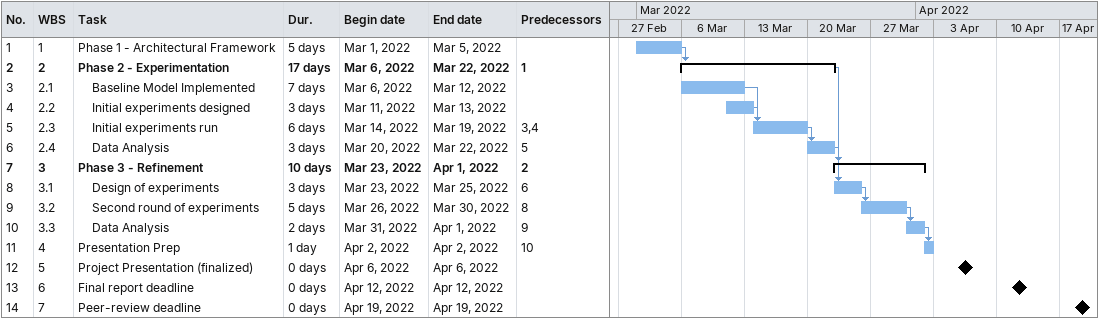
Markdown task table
| ID | WBS | Task | Duration | Start | Finish | Predecessors |
|---|---|---|---|---|---|---|
| 1 | 1 | Phase 1 - Architectural Framework | 5d | 2022-03-01 | 2022-03-05 |  |
| 2 | 2 | **Phase 2 - Experimentation** | 17d | 2022-03-06 | 2022-03-22 | 1 |
| 3 | 2.1 | Baseline Model Implemented | 7d | 2022-03-06 | 2022-03-12 |  |
| 4 | 2.2 | Initial experiments designed | 3d | 2022-03-11 | 2022-03-13 |  |
| 5 | 2.3 | Initial experiments run | 6d | 2022-03-14 | 2022-03-19 | 3, 4 |
| 6 | 2.4 | Data Analysis | 3d | 2022-03-20 | 2022-03-22 | 5 |
| 7 | 3 | **Phase 3 - Refinement** | 10d | 2022-03-23 | 2022-04-01 | 2 |
| 8 | 3.1 | Design of experiments | 3d | 2022-03-23 | 2022-03-25 | 6 |
| 9 | 3.2 | Second round of experiments | 5d | 2022-03-26 | 2022-03-30 | 8 |
| 10 | 3.3 | Data Analysis | 2d | 2022-03-31 | 2022-04-01 | 9 |
| 11 | 4 | Presentation Prep | 1d | 2022-04-02 | 2022-04-02 | 10 |
| 12 | 5 | Project Presentation (finalized) | 0d | 2022-04-06 | 2022-04-06 |  |
| 13 | 6 | Final report deadline | 0d | 2022-04-12 | 2022-04-12 |  |
| 14 | 7 | Peer-review deadline | 0d | 2022-04-19 | 2022-04-19 |  |
